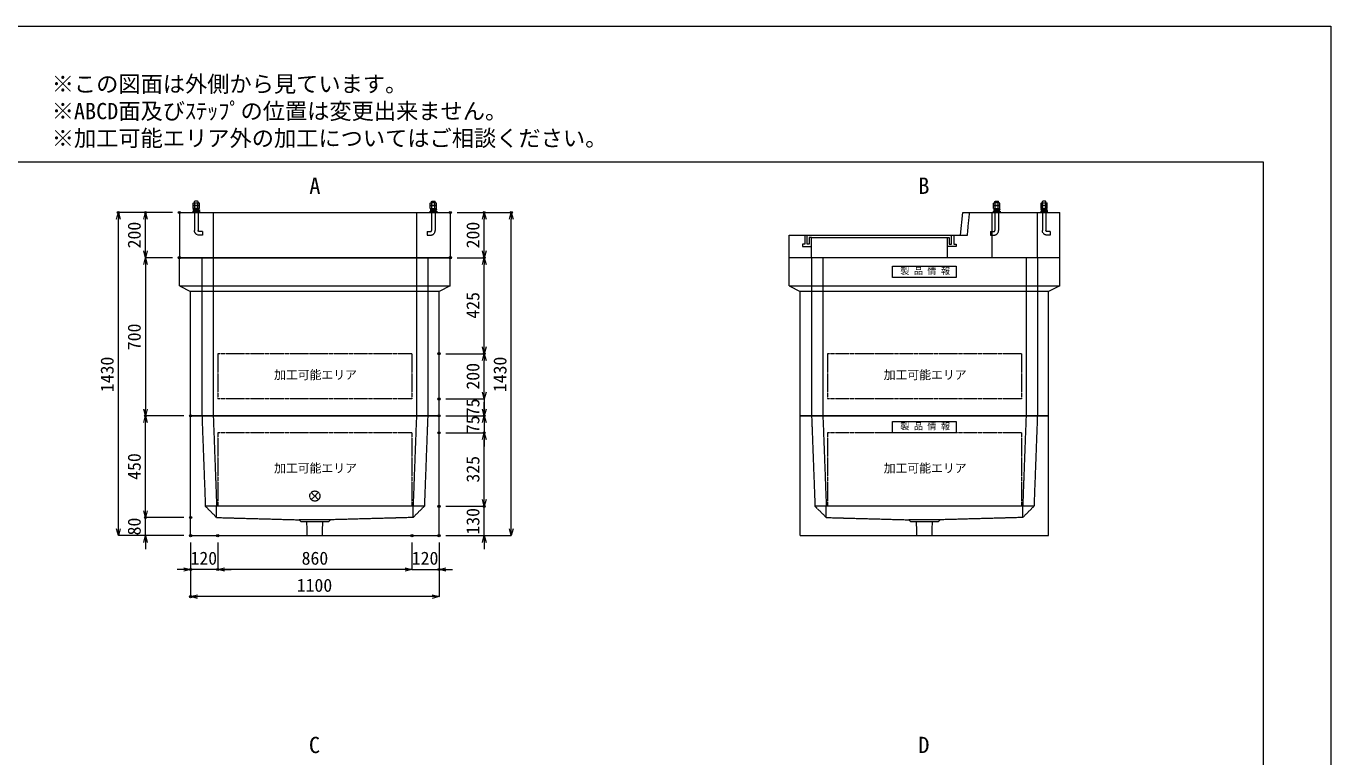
# Model space of a CAD drawing. Units: millimetres, scale not verified. Extents: x -4455 to 4455, y -3150 to 3150.
# Drawn here: x -1324 to 4455, y -84 to 3150 of the extents above; entities that cross this region are included whole.
import ezdxf
from ezdxf.enums import TextEntityAlignment as Align

# ---------------------------------------------------------------- set-up
doc = ezdxf.new("R2010")
doc.units = ezdxf.units.MM
doc.header["$LTSCALE"] = 20
doc.header["$PDMODE"] = 32
doc.header["$PDSIZE"] = 10
doc.linetypes.add('LONG_DASHED1', pattern=[7, 6, -1])
doc.linetypes.add('LONG_DOUBLE_CHAIN', pattern=[21.8, 18, -1, 0.6, -0.6, 0.6, -1])
for name, color, linetype, lineweight in [('0-0_D-TTL', 7, 'Continuous', 9), ('0-1_Defpoints', 7, 'Continuous', 9), ('0-3_D-TTL-TXT', 7, 'Continuous', 9), ('0-4_D-STR-TXT', 7, 'Continuous', 9), ('0-5_D-STR-DIM', 3, 'Continuous', 9), ('0-6_0', 7, 'Continuous', 9), ('0-7_D-STR', 7, 'Continuous', 9), ('0-8_D-STR-STR5', 1, 'LONG_DOUBLE_CHAIN', 9), ('0-9_D-STR-STR1', 7, 'LONG_DASHED1', 9), ('0-B_D-STR-STR4', 134, 'LONG_DASHED1', 9), ('0-C_D-STR-STR2', 1, 'Continuous', 9)]:
    doc.layers.add(name, color=color, linetype=linetype, lineweight=lineweight)
doc.styles.add('ＭＳ ゴシック', font='')
doc.styles.get('ＭＳ ゴシック').set_extended_font_data('MS Gothic')

# ---------------------------------------------------------------- blocks, each defined once
blk = doc.blocks.new('A$C4DE05FD1')
at = {"layer": '0-0_D-TTL', "color": 134}
for p, q in [((4000, 76000), (114800, 76000)), ((114800, 76000), (114800, 4000))]:
    blk.add_line(p, q, dxfattribs=at)
at = {"layer": '0-1_Defpoints', "color": 134}
for p, q in [((0, 84000), (118800, 84000)), ((118800, 84000), (118800, 0))]:
    blk.add_line(p, q, dxfattribs=at)
at = {"layer": '0-3_D-TTL-TXT', "style": 'ＭＳ ゴシック'}
for s, p in [('※この図面は外側から見ています。', (43260.9, 79815.7)), ('※ABCD面及びｽﾃｯﾌﾟの位置は変更出来ません。', (43260.9, 78215.7)), ('※加工可能エリア外の加工についてはご相談ください。', (43260.9, 76615.7))]:
    blk.add_text(s, height=962.2, dxfattribs=at).set_placement(p, align=Align.BOTTOM_LEFT)
blk = doc.blocks.new('_Open30')
at = {"layer": '0-6_0'}
blk.add_line((0, 0), (-20, 0), dxfattribs=at)
blk.add_lwpolyline([(-20, 5.36), (0, 0), (-20, -5.36)], dxfattribs=at)
blk = doc.blocks.new('A$C31CA379A')
at = {"layer": '0-4_D-STR-TXT', "style": 'ＭＳ ゴシック'}
for s, p in [('A', (-325.9, -2190.5)), ('B', (35638.6, -2190.5)), ('C', (-351.4, -35190.5)), ('D', (35638.6, -35190.5))]:
    blk.add_text(s, height=962.2, dxfattribs=at).set_placement(p, align=Align.BOTTOM_LEFT)
blk = doc.blocks.new('A$C737D46CD')
at = {"layer": '0-9_D-STR-STR1', "linetype": 'Continuous'}
blk.add_lwpolyline([(-2820, 0), (2820, 0), (2820, -1000), (-2820, -1000)], close=True, dxfattribs=at)
at = {"layer": '0-9_D-STR-STR1', "style": 'ＭＳ ゴシック'}
blk.add_text('製 品 情 報', height=577.3, dxfattribs=at).set_placement((-2149.6, -882.5), align=Align.BOTTOM_LEFT)
blk = doc.blocks.new('A$C19F174D8')
at = {"layer": '0-7_D-STR', "linetype": 'LONG_DASHED1'}
for p, q in [((-10000, 0), (-9700, -8000)), ((-9000, 0), (-8700, -8000)), ((9000, 0), (8700, -8000)), ((10000, 0), (9700, -8000)), ((-8700, -9000), (-9700, -8000)), ((9700, -8000), (-9700, -8000)), ((-8700, -9000), (-8700, -8000)), ((8700, -9000), (9700, -8000)), ((8700, -9000), (8700, -8000)), ((-8700, -9000), (-1400, -9200)), ((1400, -9200), (-1400, -9200)), ((-1200, -9380), (-1400, -9200)), ((1200, -9380), (1400, -9200)), ((8700, -9000), (1400, -9200)), ((1200, -9380), (-1200, -9380)), ((-666, -10600), (-705, -9380)), ((666, -10600), (705, -9380))]:
    blk.add_line(p, q, dxfattribs=at)
at = {"layer": '0-7_D-STR'}
for p, q in [((11000, -10600), (11000, 0)), ((-11000, -10600), (11000, -10600))]:
    blk.add_line(p, q, dxfattribs=at)
blk.add_lwpolyline([(-11000, -10600), (-11000, 0), (11000, 0)], dxfattribs=at)
at = {"layer": '0-8_D-STR-STR5'}
for p, q in [((8600, -1500), (8600, -8000)), ((8600, -8000), (-8600, -8000))]:
    blk.add_line(p, q, dxfattribs=at)
blk.add_lwpolyline([(8600, -1500), (-8600, -1500), (-8600, -8000)], dxfattribs=at)
at = {"layer": '0-9_D-STR-STR1'}
blk.add_blockref('A$C737D46CD', (0, -500), dxfattribs=at)
blk = doc.blocks.new('A$C44C4220A')
at = {"layer": '0-C_D-STR-STR2'}
for p, q in [((-160, -40), (-120, 0)), ((-120, 0), (120, 0)), ((160, -40), (120, 0)), ((-277.1, -167.2), (-230, -140)), ((-277.1, -390), (-277.1, -167.2)), ((-277.1, -417.2), (-230, -390)), ((-277.1, -390), (277.1, -390)), ((-277.1, -640), (-277.1, -417.2)), ((-277.1, -640), (277.1, -640)), ((-270, -777.1), (-270, -817.1)), ((-252.7, -757.3), (-160, -744.8)), ((-250, -757.1), (-20, -744.3)), ((-250, -837.1), (-20, -824.3)), ((-160, -140), (-160, -40)), ((-160, -752.1), (-160, -640)), ((-160, -880.6), (-160, -832.1)), ((-160, -1000), (-160, -930.6)), ((-138.6, -640), (-138.6, -140)), ((-20, -744.3), (-20, -824.3)), ((20, -674.4), (248.9, -687.2)), ((20, -674.4), (20, -754.4)), ((20, -754.4), (248.9, -767.2)), ((138.6, -640), (138.6, -140)), ((160, -140), (160, -40)), ((160, -682.2), (160, -640)), ((160, -880.6), (160, -762.3)), ((160, -780), (248.9, -767.2)), ((160, -1000), (160, -930.6)), ((268.9, -706.8), (268.9, -747.2)), ((277.1, -390), (277.1, -167.2)), ((277.1, -640), (277.1, -417.2))]:
    blk.add_line(p, q, dxfattribs=at)
at = {"layer": '0-C_D-STR-STR2', "linetype": 'LONG_DASHED1'}
for p, q in [((-160, -1000), (-160, -2600)), ((160, -1000), (160, -2600)), ((-540, -2680), (-240, -2680))]:
    blk.add_line(p, q, dxfattribs=at)
at = {"layer": '0-C_D-STR-STR2'}
blk.add_lwpolyline([(-300, -880.6), (300, -880.6), (300, -930.6), (-300, -930.6)], close=True, dxfattribs=at)
for points in [[(277.1, -167.2), (230, -140), (-230, -140)], [(277.1, -417.2), (230, -390), (-230, -390)]]:
    blk.add_lwpolyline(points, dxfattribs=at)
at = {"layer": '0-C_D-STR-STR2', "linetype": 'LONG_DASHED1'}
blk.add_lwpolyline([(-540, -2680), (-540, -3000), (-240, -3000)], dxfattribs=at)
at = {"layer": '0-C_D-STR-STR2'}
for centre, start, end in [((-250, -777.1), 90, 180), ((-250, -817.1), 180, 270), ((248.9, -707.2), 0, 90), ((248.9, -747.2), 270, 0)]:
    blk.add_arc(centre, 20, start, end, dxfattribs=at)
at = {"layer": '0-C_D-STR-STR2', "linetype": 'LONG_DASHED1'}
for radius in [400, 80]:
    blk.add_arc((-240, -2600), radius, 270, 0, dxfattribs=at)
blk = doc.blocks.new('A$C77A80909')
at = {"layer": '0-7_D-STR'}
for p, q in [((3200, 2000), (3388.1, 4000)), ((3388.1, 4000), (12000, 4000)), ((12000, 0), (12000, 4000)), ((-12000, 2000), (3200, 2000)), ((-12000, 0), (-12000, 2000)), ((12000, 0), (-12000, 0))]:
    blk.add_line(p, q, dxfattribs=at)
at = {"layer": '0-7_D-STR', "linetype": 'LONG_DASHED1'}
for p, q in [((3800, 2000), (4000, 4000)), ((6000, 0), (6000, 4000)), ((10000, 0), (10000, 4000)), ((-10000, 0), (-10000, 1800)), ((2000, 1800), (2000, 0)), ((3200, 2000), (3800, 2000))]:
    blk.add_line(p, q, dxfattribs=at)
at = {"layer": '0-B_D-STR-STR4'}
for points in [[(-10600, 2000), (-10600, 1200), (-10800, 1200), (-10800, 1000), (-10000, 1000)], [(-10000, 1800), (-10200, 1800), (-10200, 1200), (-10400, 1200), (-10400, 2000)], [(-10000, 1800), (2000, 1800), (2200, 1800)], [(2600, 2000), (2600, 1200), (2800, 1200), (2800, 1000), (2000, 1000)], [(2200, 1800), (2200, 1200), (2400, 1200), (2400, 2000)]]:
    blk.add_lwpolyline(points, dxfattribs=at)
at = {"layer": '0-7_D-STR'}
blk.add_blockref('A$C44C4220A', (6400, 5000), dxfattribs=at)
at = {"layer": '0-7_D-STR', "xscale": -1}
blk.add_blockref('A$C44C4220A', (10600, 5000), dxfattribs=at)
blk = doc.blocks.new('A$C1C622216')
at = {"layer": '0-7_D-STR'}
for p, q in [((-12000, 4000), (12000, 4000)), ((-12000, 4000), (-12000, 0)), ((12000, 4000), (12000, 0)), ((-12000, 0), (12000, 0))]:
    blk.add_line(p, q, dxfattribs=at)
at = {"layer": '0-7_D-STR', "linetype": 'LONG_DASHED1'}
for p, q in [((-9000, 4000), (-9000, 0)), ((9000, 4000), (9000, 0))]:
    blk.add_line(p, q, dxfattribs=at)
at = {"layer": '0-7_D-STR', "xscale": -1}
blk.add_blockref('A$C44C4220A', (-10500, 5000), dxfattribs=at)
at = {"layer": '0-7_D-STR'}
blk.add_blockref('A$C44C4220A', (10500, 5000), dxfattribs=at)
blk = doc.blocks.new('A$C43537a1f')
at = {"layer": '0-7_D-STR'}
for p, q in [((12000, 14000), (-12000, 14000)), ((-12000, 11500), (-12000, 14000)), ((12000, 11500), (12000, 14000)), ((-12000, 11500), (-11000, 11000)), ((-12000, 11500), (12000, 11500)), ((-11000, 0), (-11000, 11000)), ((11000, 11000), (-11000, 11000)), ((12000, 11500), (11000, 11000)), ((11000, 0), (11000, 11000)), ((11000, 0), (-11000, 0))]:
    blk.add_line(p, q, dxfattribs=at)
at = {"layer": '0-7_D-STR', "linetype": 'LONG_DASHED1'}
for p, q in [((-10000, 14000), (-10000, 0)), ((-9000, 14000), (-9000, 0)), ((9000, 14000), (9000, 0)), ((10000, 14000), (10000, 0))]:
    blk.add_line(p, q, dxfattribs=at)
at = {"layer": '0-8_D-STR-STR5'}
for p, q in [((8600, 5500), (8600, 1500)), ((8600, 1500), (-8600, 1500))]:
    blk.add_line(p, q, dxfattribs=at)
blk.add_lwpolyline([(8600, 5500), (-8600, 5500), (-8600, 1500)], dxfattribs=at)
blk = doc.blocks.new('A$C82063184')
at = {"layer": '0-7_D-STR'}
for p, q in [((12000, 14000), (-12000, 14000)), ((-12000, 11500), (-12000, 14000)), ((12000, 11500), (12000, 14000)), ((-12000, 11500), (-11000, 11000)), ((-12000, 11500), (12000, 11500)), ((-11000, 0), (-11000, 11000)), ((11000, 11000), (-11000, 11000)), ((12000, 11500), (11000, 11000)), ((11000, 0), (11000, 11000)), ((11000, 0), (-11000, 0))]:
    blk.add_line(p, q, dxfattribs=at)
at = {"layer": '0-7_D-STR', "linetype": 'LONG_DASHED1'}
for p, q in [((-10000, 14000), (-10000, 0)), ((-9000, 14000), (-9000, 0)), ((9000, 14000), (9000, 0)), ((10000, 14000), (10000, 0))]:
    blk.add_line(p, q, dxfattribs=at)
at = {"layer": '0-8_D-STR-STR5'}
for p, q in [((8600, 5500), (8600, 1500)), ((8600, 1500), (-8600, 1500))]:
    blk.add_line(p, q, dxfattribs=at)
blk.add_lwpolyline([(8600, 5500), (-8600, 5500), (-8600, 1529)], dxfattribs=at)
at = {"layer": '0-9_D-STR-STR1'}
blk.add_blockref('A$C737D46CD', (0, 13250), dxfattribs=at)
blk = doc.blocks.new('A$C6F5C57E3')
at = {"layer": '0-7_D-STR', "linetype": 'LONG_DASHED1'}
for p, q in [((-10000, 0), (-9700, -8000)), ((-9000, 0), (-8700, -8000)), ((9000, 0), (8700, -8000)), ((10000, 0), (9700, -8000)), ((-8700, -9000), (-9700, -8000)), ((9700, -8000), (-9700, -8000)), ((-8700, -9000), (-8700, -8000)), ((8700, -9000), (9700, -8000)), ((8700, -9000), (8700, -8000)), ((-8700, -9000), (-1400, -9200)), ((1400, -9200), (-1400, -9200)), ((-1200, -9380), (-1400, -9200)), ((1200, -9380), (1400, -9200)), ((8700, -9000), (1400, -9200)), ((1200, -9380), (-1200, -9380)), ((-666, -10600), (-705, -9380)), ((666, -10600), (705, -9380))]:
    blk.add_line(p, q, dxfattribs=at)
at = {"layer": '0-7_D-STR'}
for p, q in [((11000, -10600), (11000, 0)), ((-11000, -10600), (11000, -10600))]:
    blk.add_line(p, q, dxfattribs=at)
blk.add_lwpolyline([(-11000, -10600), (-11000, 0), (11000, 0)], dxfattribs=at)
at = {"layer": '0-8_D-STR-STR5'}
for p, q in [((-8600, -1500), (-8600, -8000)), ((8600, -1500), (-8600, -1500)), ((8600, -1500), (8600, -8000)), ((8600, -8000), (-8600, -8000))]:
    blk.add_line(p, q, dxfattribs=at)
blk = doc.blocks.new('A$C1C640AAB')
at = {"layer": '0-8_D-STR-STR5'}
for p, q in [((-318.2, -318.2), (318.2, 318.2)), ((-318.2, 318.2), (318.2, -318.2))]:
    blk.add_line(p, q, dxfattribs=at)
blk.add_circle((0, 0), 450, dxfattribs=at)
blk = doc.blocks.new('A$C933791e1')
at = {"layer": '0-7_D-STR'}
blk.add_blockref('A$C6F5C57E3', (0, 0), dxfattribs=at)
at = {"layer": '0-8_D-STR-STR5'}
blk.add_blockref('A$C1C640AAB', (0, -7100), dxfattribs=at)

msp = doc.modelspace()

# ---------------------------------------------------------------- linework, layer by layer
at = {"layer": '0-1_Defpoints'}
for p in [(-915, 2325), (-795, 2325), (-645, 2325), (555, 2325), (705, 2325), (825, 2325), (-645, 2125), (555, 2125), (555, 2125), (705, 2125), (505, 1700), (705, 1700), (505, 1500), (-795, 1425), (-595, 1425), (505, 1425), (505, 1425), (705, 1425), (505, 1350), (705, 1350), (505, 1025), (705, 1025), (-795, 975), (-595, 975), (-595, 895), (-595, 895), (-475, 895), (385, 895), (505, 895), (505, 895), (-595, 745), (-475, 745), (505, 745), (-595, 625)]:
    msp.add_point(p, dxfattribs=at)
at = {"layer": '0-5_D-STR-DIM'}
for p, q in [((-675, 2325), (-915, 2325)), ((-675, 2325), (-795, 2325)), ((585, 2325), (705, 2325)), ((585, 2325), (825, 2325)), ((-915, 925), (-915, 2295)), ((-795, 2155), (-795, 2295)), ((705, 2155), (705, 2295)), ((825, 925), (825, 2295)), ((-675, 2125), (-795, 2125)), ((-675, 2125), (-795, 2125)), ((-795, 2095), (-795, 1455)), ((585, 2125), (705, 2125)), ((585, 2125), (705, 2125)), ((705, 1730), (705, 2095)), ((535, 1700), (705, 1700)), ((535, 1700), (705, 1700)), ((705, 1530), (705, 1670)), ((705, 1530), (705, 1560)), ((535, 1500), (705, 1500)), ((535, 1500), (705, 1500)), ((705, 1500), (705, 1425)), ((705, 1455), (705, 1485)), ((-625, 1425), (-795, 1425)), ((-625, 1425), (-795, 1425)), ((-795, 1005), (-795, 1395)), ((535, 1425), (705, 1425)), ((535, 1425), (705, 1425)), ((705, 1425), (705, 1350)), ((705, 1395), (705, 1365)), ((535, 1350), (705, 1350)), ((535, 1350), (705, 1350)), ((705, 1055), (705, 1320)), ((705, 1320), (705, 1290)), ((705, 1055), (705, 1085)), ((-795, 1005), (-795, 1035)), ((535, 1025), (705, 1025)), ((535, 1025), (705, 1025)), ((705, 895), (705, 1025)), ((-625, 975), (-795, 975)), ((-795, 895), (-795, 975)), ((-625, 975), (-795, 975)), ((-625, 895), (-915, 895)), ((-625, 895), (-795, 895)), ((535, 895), (705, 895)), ((535, 895), (825, 895)), ((-795, 865), (-795, 835)), ((-595, 865), (-595, 625)), ((-595, 865), (-595, 745)), ((-475, 865), (-475, 745)), ((-475, 865), (-475, 745)), ((385, 865), (385, 745)), ((385, 865), (385, 745)), ((505, 865), (505, 745)), ((505, 865), (505, 625)), ((705, 865), (705, 835)), ((-625, 745), (-655, 745)), ((-475, 745), (-595, 745)), ((355, 745), (-445, 745)), ((-445, 745), (-415, 745)), ((355, 745), (325, 745)), ((385, 745), (505, 745)), ((535, 745), (565, 745)), ((475, 625), (-565, 625))]:
    msp.add_line(p, q, dxfattribs=at)

# ---------------------------------------------------------------- block references
at = {"layer": '0-0_D-TTL', "xscale": 0.075, "yscale": 0.075}
msp.add_blockref('A$C4DE05FD1', (-4455, -3150), dxfattribs=at)
at = {"layer": '0-4_D-STR-TXT', "xscale": 0.075, "yscale": 0.075}
msp.add_blockref('A$C31CA379A', (-45, 2550), dxfattribs=at)
at = {"layer": '0-5_D-STR-DIM', "xscale": 1.5, "yscale": 1.5}
for p, rotation in [((-915, 2325), 90), ((-795, 2325), 90), ((705, 2325), 90), ((825, 2325), 90), ((-795, 2125), 270), ((705, 2125), 270), ((-795, 2125), 90), ((705, 2125), 90), ((705, 1700), 270), ((705, 1700), 90), ((705, 1500), 270), ((705, 1500), 270), ((-795, 1425), 270), ((705, 1425), 270), ((-795, 1425), 90), ((705, 1425), 90), ((705, 1350), 90), ((705, 1350), 90), ((705, 1025), 270), ((705, 1025), 270), ((-795, 975), 270), ((-795, 975), 270), ((-915, 895), 270), ((825, 895), 270), ((-795, 895), 90), ((705, 895), 90), ((-475, 745), 180), ((-475, 745), 180), ((505, 745), 180), ((-595, 625), 180)]:
    msp.add_blockref('_Open30', p, dxfattribs=dict(at, rotation=rotation))
for p in [(-595, 745), (385, 745), (385, 745), (505, 625)]:
    msp.add_blockref('_Open30', p, dxfattribs=at)
at = {"layer": '0-7_D-STR', "xscale": 0.05, "yscale": 0.05}
for name, p in [('A$C1C622216', (-45, 2125)), ('A$C77A80909', (2655, 2125)), ('A$C43537a1f', (-45, 1425)), ('A$C82063184', (2655, 1425)), ('A$C933791e1', (-45, 1425)), ('A$C19F174D8', (2655, 1425))]:
    msp.add_blockref(name, p, dxfattribs=at)

# ---------------------------------------------------------------- texts
at = {"layer": '0-5_D-STR-DIM', "style": 'ＭＳ ゴシック'}
for s, p in [('200', (-798.9, 2166.2)), ('200', (701.1, 2166.2)), ('425', (701.1, 1855.08)), ('700', (-798.9, 1715.6)), ('1430', (-918.9, 1529.72)), ('1430', (821.1, 1529.72)), ('200', (701.1, 1541.2)), ('75', (701.1, 1423.38)), ('75', (701.1, 1348.38)), ('450', (-798.9, 1141.8)), ('325', (701.1, 1129.63)), ('130', (701.1, 899.22)), ('80', (-798.9, 895.85))]:
    msp.add_text(s, height=57.77, rotation=90, dxfattribs=at).set_placement(p, align=Align.BOTTOM_LEFT)
for s, p in [('120', (-595.78, 748.9)), ('860', (-103.65, 748.9)), ('120', (384.22, 748.9)), ('1100', (-125.28, 628.9))]:
    msp.add_text(s, height=57.77, dxfattribs=at).set_placement(p, align=Align.BOTTOM_LEFT)
at = {"layer": '0-8_D-STR-STR5', "style": 'ＭＳ ゴシック'}
for p in [(-225.48, 1575.47), (2474.52, 1575.47), (-225.48, 1162.48), (2474.52, 1162.48)]:
    msp.add_text('加工可能エリア', height=38.42, dxfattribs=at).set_placement(p, align=Align.BOTTOM_LEFT)

doc.saveas('drawing.dxf')
